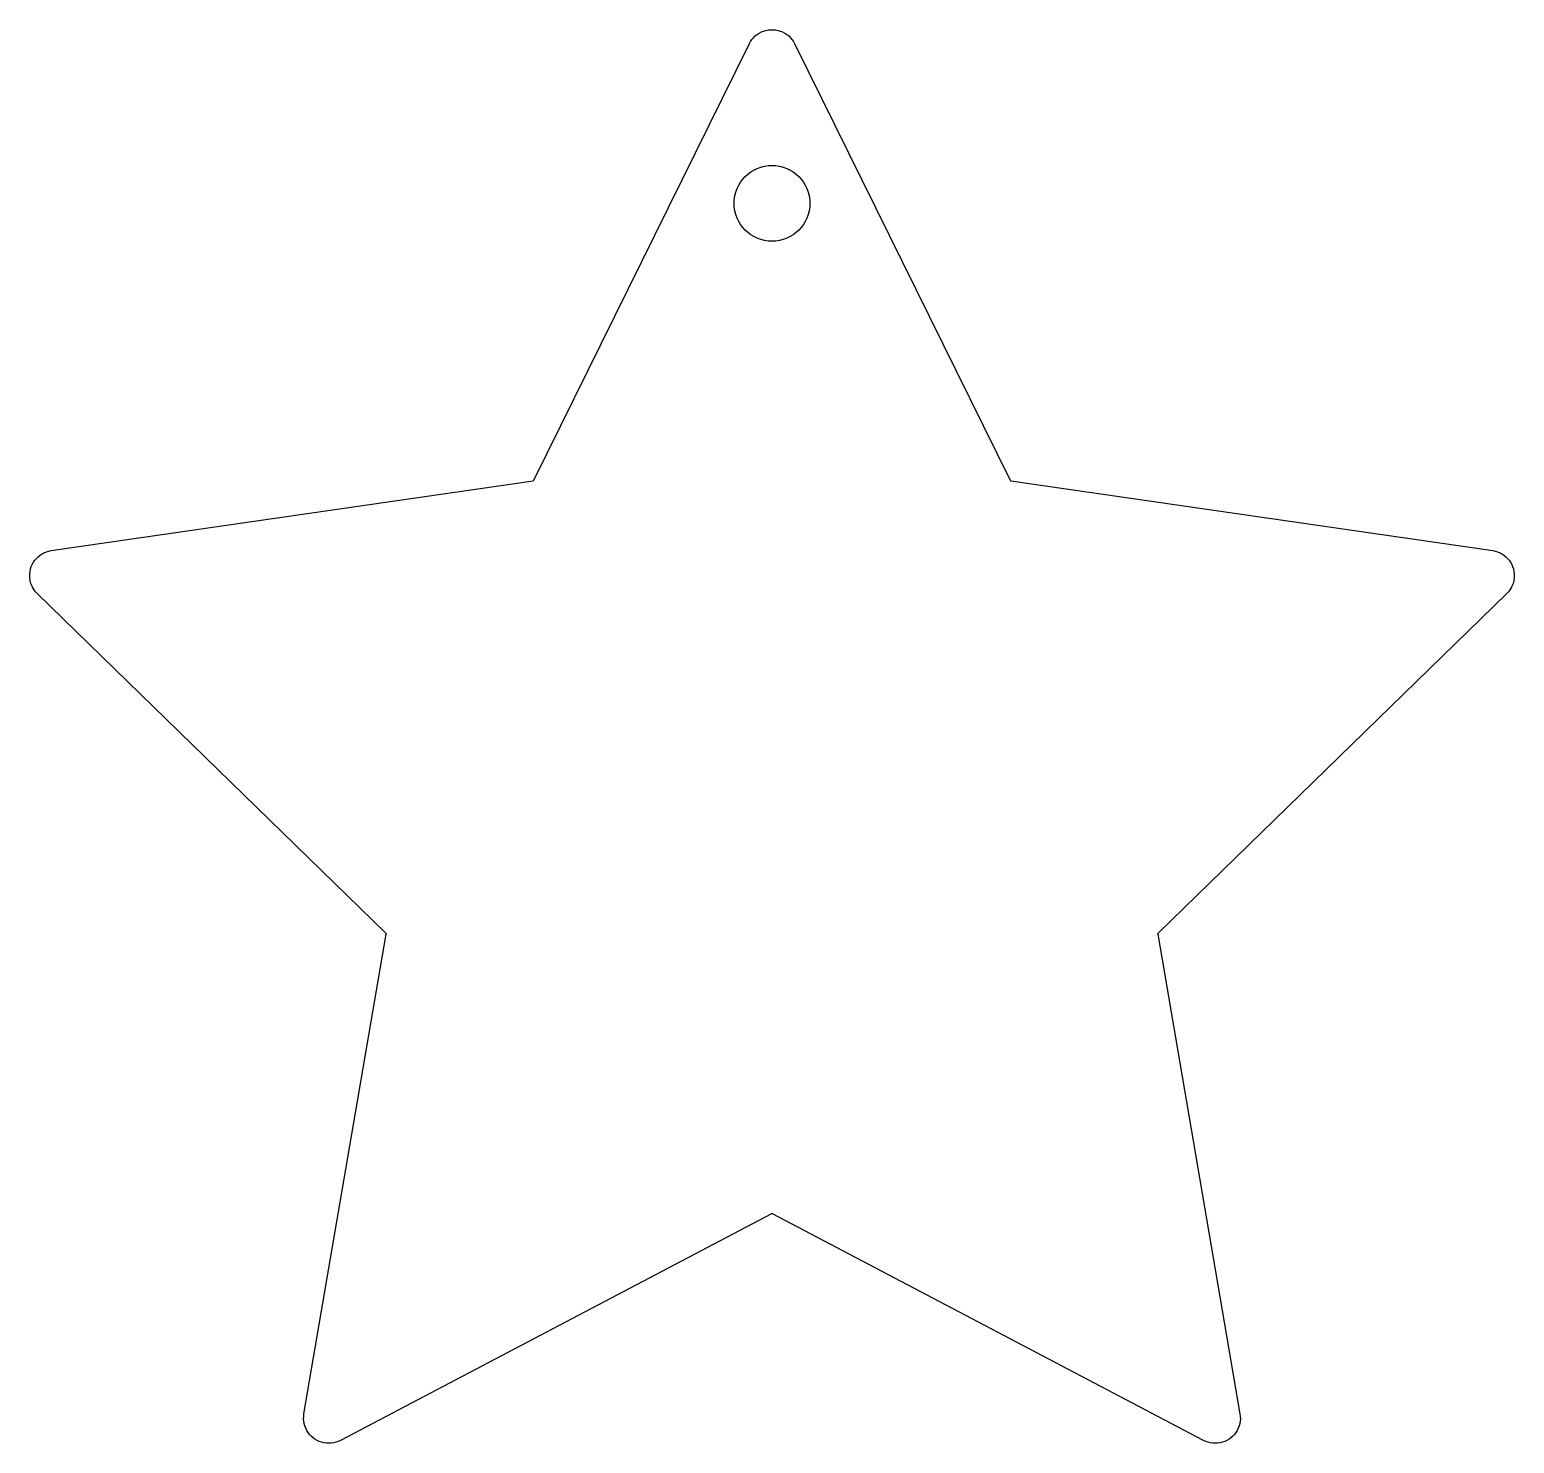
# Model space of a CAD drawing. Header units: inches. Extents: x 0 to 3.67, y 0 to 3.5.
import ezdxf

# ---------------------------------------------------------------- set-up
doc = ezdxf.new("R2010")
doc.units = ezdxf.units.IN

msp = doc.modelspace()

# ---------------------------------------------------------------- linework, layer by layer
at = {"layer": 'CUT'}
msp.add_lwpolyline([(0.8826, 1.2618), (0.8816, 1.2629), (0.0188, 2.1039), (0.0147, 2.1083), (0.011, 2.1131), (0.0078, 2.1182), (0.0052, 2.1236), (0.003, 2.1292), (0.0015, 2.135), (0.0004, 2.141), (0, 2.147), (0.0001, 2.153), (0.0009, 2.1589), (0.0022, 2.1648), (0.004, 2.1705), (0.0064, 2.1761), (0.0094, 2.1813), (0.0128, 2.1863), (0.0167, 2.1909), (0.021, 2.1951), (0.0257, 2.1988), (0.0307, 2.2021), (0.036, 2.2049), (0.0416, 2.2072), (0.0474, 2.2089), (0.0533, 2.2101), (1.2457, 2.3833), (1.2471, 2.3836), (1.2478, 2.3849), (1.7811, 3.4654), (1.784, 3.4706), (1.7874, 3.4756), (1.7913, 3.4802), (1.7956, 3.4844), (1.8003, 3.4882), (1.8053, 3.4915), (1.8106, 3.4943), (1.8162, 3.4965), (1.822, 3.4983), (1.8279, 3.4994), (1.8339, 3.5), (1.8399, 3.5), (1.8459, 3.4994), (1.8518, 3.4983), (1.8575, 3.4965), (1.8631, 3.4943), (1.8684, 3.4915), (1.8735, 3.4882), (1.8782, 3.4844), (1.8825, 3.4802), (1.8863, 3.4756), (1.8898, 3.4706), (1.8927, 3.4654), (2.4259, 2.3849), (2.4266, 2.3836), (2.4281, 2.3833), (3.6205, 2.2101), (3.6264, 2.2089), (3.6322, 2.2072), (3.6377, 2.2049), (3.6431, 2.2021), (3.6481, 2.1988), (3.6528, 2.1951), (3.6571, 2.1909), (3.661, 2.1863), (3.6644, 2.1813), (3.6673, 2.1761), (3.6697, 2.1705), (3.6716, 2.1648), (3.6729, 2.1589), (3.6736, 2.153), (3.6738, 2.147), (3.6733, 2.141), (3.6723, 2.135), (3.6707, 2.1292), (3.6686, 2.1236), (3.6659, 2.1182), (3.6627, 2.1131), (3.6591, 2.1083), (3.655, 2.1039), (2.7922, 1.2629), (2.7911, 1.2618), (2.7913, 1.2603), (2.995, 0.0727), (2.9957, 0.0668), (2.9959, 0.0608), (2.9955, 0.0548), (2.9944, 0.0488), (2.9929, 0.043), (2.9907, 0.0374), (2.9881, 0.032), (2.9849, 0.0269), (2.9812, 0.0221), (2.9772, 0.0177), (2.9726, 0.0137), (2.9678, 0.0102), (2.9626, 0.0071), (2.9571, 0.0046), (2.9515, 0.0026), (2.9456, 0.0012), (2.9397, 0.0003), (2.9337, 0), (2.9276, 0.0003), (2.9217, 0.0012), (2.9159, 0.0026), (2.9102, 0.0046), (2.9047, 0.0071), (1.8382, 0.5678), (1.8369, 0.5685), (1.8355, 0.5678), (0.769, 0.0071), (0.7636, 0.0046), (0.7579, 0.0026), (0.7521, 0.0012), (0.7461, 0.0003), (0.7401, 0), (0.7341, 0.0003), (0.7281, 0.0012), (0.7223, 0.0026), (0.7166, 0.0046), (0.7112, 0.0071), (0.706, 0.0102), (0.7011, 0.0137), (0.6966, 0.0177), (0.6925, 0.0221), (0.6889, 0.0269), (0.6857, 0.032), (0.683, 0.0374), (0.6809, 0.043), (0.6793, 0.0488), (0.6783, 0.0548), (0.6779, 0.0608), (0.678, 0.0668), (0.6787, 0.0727), (0.8824, 1.2603)], close=True, dxfattribs=at)
msp.add_circle((1.8369, 3.07), 0.0938, dxfattribs=at)

doc.saveas('drawing.dxf')
